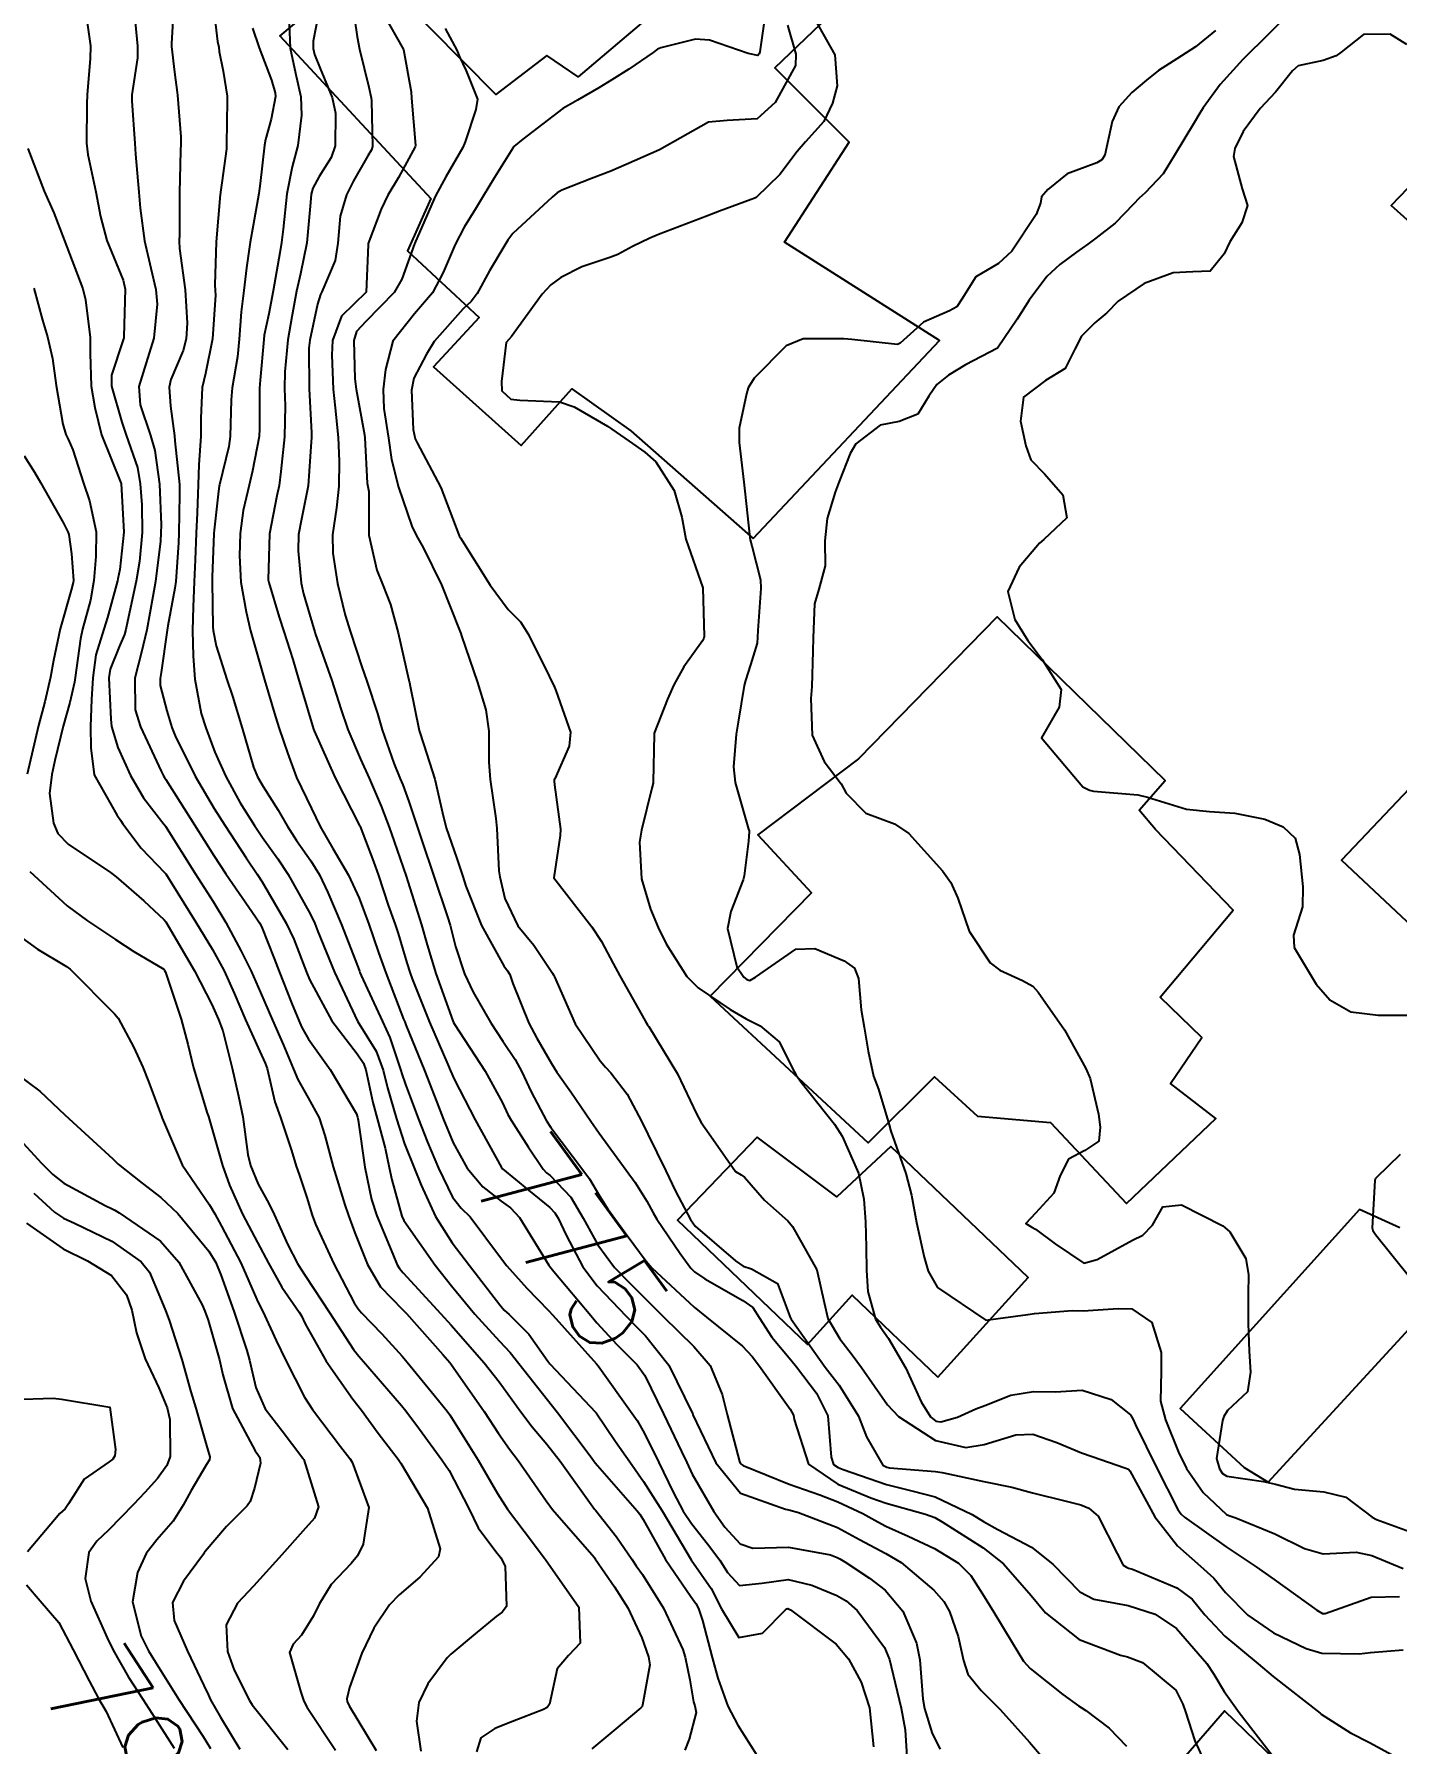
# Model space of a CAD drawing. Header units: metres. Extents: x 307586 to 320046, y 7427249 to 7434250.
# Drawn here: x 318672 to 318728.1, y 7429868 to 7429938.4 of the extents above; entities that cross this region are included whole.
import ezdxf
from ezdxf.enums import TextEntityAlignment as Align

# ---------------------------------------------------------------- set-up
doc = ezdxf.new("R2010")
doc.units = ezdxf.units.M
doc.header["$MEASUREMENT"] = 0
for name, color, linetype in [('Cotas', 45, 'Continuous'), ('Curvas de Nivel 1m', 11, 'Continuous'), ('Curvas de Nivel 5m', 15, 'Continuous'), ('Edificações', 30, 'Continuous')]:
    doc.layers.add(name, color=color, linetype=linetype)
doc.styles.add('Style-STANDARD', font='STANDARD.shx')

msp = doc.modelspace()

# ---------------------------------------------------------------- linework, layer by layer
at = {"layer": 'Curvas de Nivel 1m', "flags": 128}
for points, elevation in [([(318677.731, 7429939.861), (318677.62, 7429937.996), (318677.627, 7429937.861), (318677.742, 7429936.806), (318677.855, 7429935.979), (318677.87, 7429935.858), (318678.01, 7429934.15), (318678.006, 7429933.856), (318677.993, 7429933.571), (318677.953, 7429931.856), (318677.948, 7429930.138), (318677.937, 7429929.856), (318677.957, 7429929.557), (318678.189, 7429927.852), (318678.261, 7429926.486), (318678.222, 7429925.844), (318678.101, 7429925.352), (318677.596, 7429924.169), (318677.52, 7429923.851), (318677.581, 7429923.071), (318677.742, 7429921.848), (318677.764, 7429921.645), (318677.946, 7429919.846), (318677.957, 7429919.425), (318677.925, 7429917.846), (318677.909, 7429917.446), (318677.795, 7429915.847), (318677.764, 7429915.574), (318677.475, 7429914.022), (318677.444, 7429913.85), (318677.191, 7429912.109), (318677.152, 7429911.854), (318677.161, 7429911.575), (318677.43, 7429910.526), (318677.632, 7429909.848), (318677.77, 7429909.494), (318678.6, 7429907.838), (318679.38, 7429906.504), (318679.812, 7429905.826), (318680.694, 7429904.482), (318681.141, 7429903.812), (318681.348, 7429903.486), (318682.343, 7429901.795), (318682.654, 7429901.128), (318683.173, 7429899.782), (318683.298, 7429899.473), (318684.221, 7429897.771), (318685.26, 7429896.419), (318685.526, 7429896.026), (318685.623, 7429895.754), (318685.906, 7429894.416), (318686.083, 7429893.747), (318686.422, 7429892.534), (318686.587, 7429891.739), (318686.693, 7429891.232), (318687.106, 7429889.731), (318687.18, 7429889.555), (318688.476, 7429887.717), (318689.144, 7429886.866), (318690.112, 7429885.7), (318691.122, 7429884.594), (318691.562, 7429884.128), (318691.921, 7429883.678), (318693.091, 7429882.177), (318693.507, 7429881.656), (318694.895, 7429879.811), (318695.019, 7429879.64), (318695.062, 7429879.589), (318696.789, 7429877.614), (318696.898, 7429877.478), (318697.029, 7429877.251), (318697.951, 7429875.601), (318698.998, 7429874.083), (318699.201, 7429873.793), (318699.305, 7429873.585), (318699.474, 7429873.094), (318699.874, 7429871.576), (318700.105, 7429870.723), (318700.521, 7429869.566), (318700.931, 7429868.783), (318701.713, 7429867.552)], 779), ([(318679.303, 7429939.837), (318679.52, 7429938.07), (318679.567, 7429937.833), (318679.582, 7429937.664), (318679.743, 7429936.848), (318679.913, 7429935.828), (318679.919, 7429935.64), (318679.892, 7429933.828), (318679.88, 7429933.658), (318679.689, 7429932.257), (318679.636, 7429931.878), (318679.632, 7429931.831), (318679.63, 7429931.778), (318679.463, 7429929.833), (318679.408, 7429928.061), (318679.423, 7429927.833), (318679.432, 7429927.633), (318679.309, 7429925.833), (318679.02, 7429924.414), (318678.888, 7429923.837), (318678.834, 7429922.577), (318678.823, 7429921.837), (318678.742, 7429920.647), (318678.717, 7429919.838), (318678.681, 7429918.683), (318678.64, 7429917.839), (318678.597, 7429916.744), (318678.558, 7429915.839), (318678.51, 7429914.813), (318678.48, 7429913.84), (318678.512, 7429912.785), (318678.578, 7429911.839), (318678.84, 7429910.424), (318679.031, 7429909.834), (318679.408, 7429908.832), (318679.861, 7429907.825), (318680.454, 7429906.747), (318681.036, 7429905.813), (318681.368, 7429905.319), (318681.995, 7429904.436), (318682.419, 7429903.794), (318683.329, 7429902.176), (318683.515, 7429901.778), (318683.645, 7429901.451), (318684.33, 7429899.77), (318685.273, 7429897.76), (318686.041, 7429896.529), (318686.334, 7429895.744), (318686.515, 7429895.01), (318686.878, 7429893.735), (318687.218, 7429892.717), (318687.607, 7429891.726), (318687.902, 7429891.017), (318688.483, 7429889.717), (318689.167, 7429888.644), (318689.884, 7429887.703), (318691.137, 7429886.083), (318691.318, 7429885.87), (318691.523, 7429885.684), (318692.327, 7429884.874), (318693.114, 7429883.769), (318693.195, 7429883.659), (318695.083, 7429881.655), (318695.097, 7429881.64), (318695.901, 7429880.457), (318696.484, 7429879.619), (318697.051, 7429878.814), (318697.811, 7429877.602), (318699.013, 7429875.59), (318699.831, 7429874.407), (318700.252, 7429873.571), (318700.975, 7429872.396), (318701.951, 7429872.578), (318702.897, 7429873.541), (318702.953, 7429873.58), (318702.993, 7429873.586), (318703.095, 7429873.539), (318704.972, 7429872.118), (318705.482, 7429871.512), (318706.002, 7429870.553), (318706.352, 7429869.499), (318706.517, 7429867.898)], 778), ([(318685.048, 7429939.767), (318685.257, 7429938.268), (318685.361, 7429937.764), (318685.737, 7429936.198), (318685.843, 7429935.759), (318685.858, 7429935.632), (318685.9, 7429933.758), (318685.853, 7429933.617), (318685.707, 7429933.366), (318685.117, 7429932.341), (318684.821, 7429931.769), (318684.565, 7429930.88), (318684.47, 7429929.772), (318684.361, 7429929.064), (318683.81, 7429927.778), (318683.75, 7429927.661), (318683.628, 7429927.263), (318683.317, 7429925.784), (318683.279, 7429925.454), (318683.292, 7429923.785), (318683.385, 7429921.963), (318683.386, 7429921.783), (318683.374, 7429921.596), (318683.244, 7429919.784), (318682.957, 7429918.353), (318682.847, 7429917.79), (318682.833, 7429917.117), (318682.957, 7429915.788), (318683.05, 7429915.348), (318683.474, 7429913.91), (318683.515, 7429913.78), (318683.537, 7429913.714), (318684.221, 7429911.772), (318684.586, 7429910.614), (318684.881, 7429909.765), (318685.405, 7429908.547), (318685.763, 7429907.754), (318686.246, 7429906.612), (318686.576, 7429905.742), (318686.786, 7429905.157), (318687.274, 7429903.731), (318687.349, 7429903.5), (318687.912, 7429901.724), (318688.139, 7429900.897), (318688.499, 7429899.718), (318689.206, 7429897.778), (318689.233, 7429897.71), (318689.272, 7429897.637), (318690.534, 7429895.697), (318691.24, 7429894.401), (318691.467, 7429893.918), (318691.595, 7429893.685), (318692.3, 7429892.59), (318692.925, 7429891.664), (318693.062, 7429891.523), (318693.2, 7429891.408), (318694.052, 7429890.512), (318694.568, 7429889.646), (318695.167, 7429888.555), (318695.86, 7429887.629), (318696.493, 7429886.967), (318697.14, 7429886.319), (318697.864, 7429885.603), (318699.121, 7429884.377), (318699.793, 7429883.583), (318700.283, 7429882.391), (318700.497, 7429881.576), (318700.998, 7429879.636), (318701.022, 7429879.57), (318701.062, 7429879.523), (318701.156, 7429879.474), (318703.05, 7429878.71), (318704.299, 7429878.272), (318705.04, 7429877.985), (318706.075, 7429877.504), (318706.691, 7429877.157), (318707.028, 7429876.974), (318707.942, 7429876.563), (318709.022, 7429876.059), (318710.011, 7429875.455), (318710.514, 7429874.954), (318711, 7429874.195), (318711.469, 7429873.435), (318712.216, 7429872.186), (318712.686, 7429871.423), (318712.96, 7429871.119), (318714.307, 7429870.049), (318714.945, 7429869.582), (318715.058, 7429869.513), (318715.25, 7429869.395), (318716.22, 7429868.665), (318716.928, 7429867.918)], 774), ([(318674.041, 7429939.635), (318674.289, 7429937.895), (318674.28, 7429937.362), (318674.147, 7429935.896), (318674.135, 7429935.49), (318674.12, 7429933.896), (318674.18, 7429933.422), (318674.504, 7429931.892), (318674.697, 7429930.866), (318674.963, 7429929.887), (318675.638, 7429928.251), (318675.716, 7429927.879), (318675.666, 7429925.932), (318675.658, 7429925.879), (318675.612, 7429925.749), (318675.146, 7429924.336), (318675.155, 7429923.884), (318675.571, 7429922.409), (318675.759, 7429921.877), (318676.219, 7429920.539), (318676.338, 7429919.868), (318676.394, 7429919.003), (318676.413, 7429917.866), (318676.308, 7429916.674), (318676.17, 7429915.87), (318675.805, 7429914.204), (318675.742, 7429913.876), (318675.683, 7429913.664), (318675.462, 7429913.162), (318675.093, 7429912.239), (318675.049, 7429911.884), (318675.123, 7429910.186), (318675.156, 7429909.883), (318675.41, 7429909.018), (318675.929, 7429907.872), (318676.472, 7429906.952), (318677.32, 7429905.851), (318677.344, 7429905.822), (318677.372, 7429905.783), (318678.594, 7429903.838), (318679.336, 7429902.682), (318679.859, 7429901.825), (318680.495, 7429900.634), (318680.905, 7429899.814), (318681.29, 7429898.944), (318681.772, 7429897.803), (318682.234, 7429896.767), (318682.638, 7429895.789), (318682.816, 7429895.353), (318683.241, 7429894.599), (318683.701, 7429893.775), (318683.936, 7429893.06), (318684.277, 7429891.769), (318684.756, 7429890.195), (318684.905, 7429889.763), (318685.172, 7429889.05), (318685.685, 7429887.752), (318686.226, 7429886.826), (318687.135, 7429885.893), (318687.298, 7429885.728), (318688.783, 7429884.047), (318689.078, 7429883.71), (318689.112, 7429883.662), (318690.484, 7429881.696), (318691.074, 7429880.797), (318691.531, 7429880.147), (318691.888, 7429879.678), (318693.038, 7429878.014), (318693.309, 7429877.657), (318695.014, 7429875.701), (318695.041, 7429875.667), (318695.061, 7429875.639), (318695.86, 7429874.485), (318696.397, 7429873.619), (318696.975, 7429872.386), (318697.255, 7429871.607), (318697.302, 7429871.265), (318697.008, 7429869.609), (318696.991, 7429869.561), (318696.941, 7429869.506), (318695.912, 7429868.641), (318694.916, 7429867.816)], 781), ([(318682.456, 7429939.117), (318682.503, 7429937.799), (318682.723, 7429936.775), (318682.938, 7429935.792), (318682.971, 7429935.037), (318682.818, 7429933.793), (318682.585, 7429932.912), (318682.369, 7429931.8), (318682.218, 7429930.352), (318682.148, 7429929.803), (318682.079, 7429929.381), (318681.803, 7429927.807), (318681.624, 7429926.872), (318681.441, 7429925.985), (318681.416, 7429925.812), (318681.269, 7429924.141), (318681.247, 7429923.813), (318681.243, 7429922.138), (318681.224, 7429921.813), (318680.96, 7429920.405), (318680.824, 7429919.817), (318680.575, 7429918.772), (318680.452, 7429917.821), (318680.414, 7429916.91), (318680.48, 7429915.82), (318680.69, 7429914.609), (318680.874, 7429913.816), (318681.443, 7429911.81), (318681.902, 7429910.277), (318682.059, 7429909.8), (318682.397, 7429908.807), (318682.771, 7429907.789), (318682.969, 7429907.367), (318683.38, 7429906.507), (318683.743, 7429905.776), (318684.265, 7429904.869), (318684.909, 7429903.764), (318685.339, 7429902.827), (318685.737, 7429901.754), (318686.143, 7429900.579), (318686.437, 7429899.743), (318687.169, 7429897.837), (318687.221, 7429897.731), (318687.234, 7429897.692), (318687.272, 7429897.605), (318688.03, 7429895.722), (318688.538, 7429894.419), (318688.81, 7429893.714), (318689.219, 7429892.749), (318689.787, 7429891.704), (318690.435, 7429890.938), (318691.19, 7429890.356), (318691.577, 7429890.075), (318691.951, 7429889.678), (318693.154, 7429887.715), (318693.189, 7429887.66), (318693.356, 7429887.453), (318694.877, 7429885.643), (318695.13, 7429885.341), (318695.95, 7429884.456), (318696.789, 7429883.615), (318697.106, 7429883.181), (318697.877, 7429881.602), (318698.613, 7429880.049), (318698.826, 7429879.592), (318699.056, 7429879.12), (318699.942, 7429877.581), (318700.393, 7429876.943), (318701.02, 7429876.249), (318701.542, 7429876.079), (318703.019, 7429876.116), (318704.747, 7429875.792), (318705.015, 7429875.691), (318705.128, 7429875.632), (318705.33, 7429875.515), (318706.349, 7429874.843), (318707.001, 7429874.341), (318707.726, 7429873.483), (318708.286, 7429872.164), (318708.421, 7429871.475), (318708.551, 7429869.87), (318708.613, 7429869.473), (318708.927, 7429868.442), (318709.254, 7429867.801)], 776), ([(318686.358, 7429939.171), (318687.171, 7429937.746), (318687.48, 7429935.998), (318687.498, 7429935.742), (318687.659, 7429933.795), (318687.647, 7429933.741), (318686.959, 7429932.482), (318686.529, 7429931.752), (318686.256, 7429931.175), (318685.719, 7429929.759), (318685.712, 7429929.71), (318685.633, 7429927.76), (318684.619, 7429926.774), (318684.254, 7429925.774), (318684.22, 7429925.161), (318684.281, 7429923.773), (318684.357, 7429922.997), (318684.48, 7429921.771), (318684.524, 7429920.8), (318684.514, 7429919.77), (318684.415, 7429918.886), (318684.251, 7429917.773), (318684.264, 7429917.014), (318684.46, 7429915.77), (318684.775, 7429914.472), (318684.992, 7429913.765), (318685.452, 7429912.342), (318685.657, 7429911.757), (318686.1, 7429910.42), (318686.292, 7429909.747), (318686.767, 7429908.375), (318687.036, 7429907.735), (318687.139, 7429907.482), (318687.384, 7429906.796), (318687.747, 7429905.726), (318687.941, 7429905.15), (318688.423, 7429903.719), (318688.987, 7429902.054), (318689.088, 7429901.712), (318689.314, 7429900.831), (318689.687, 7429899.706), (318690.035, 7429898.959), (318690.76, 7429897.695), (318691.265, 7429896.932), (318691.762, 7429896.187), (318692.04, 7429895.678), (318692.43, 7429894.857), (318693.05, 7429893.663), (318693.229, 7429893.378), (318694.55, 7429891.647), (318694.821, 7429891.266), (318695.193, 7429890.639), (318695.579, 7429890.026), (318695.871, 7429889.63), (318697.157, 7429887.885), (318697.397, 7429887.608), (318699.137, 7429885.988), (318699.641, 7429885.585), (318701.121, 7429884.389), (318701.518, 7429883.965), (318701.827, 7429883.559), (318703.087, 7429881.787), (318703.221, 7429881.539), (318703.254, 7429881.365), (318703.845, 7429879.532), (318705.051, 7429878.702), (318706.401, 7429878.141), (318707.039, 7429877.921), (318708.66, 7429877.474), (318709.041, 7429877.331), (318709.344, 7429877.16), (318711.023, 7429876.085), (318711.867, 7429875.431), (318713, 7429874.121), (318713.594, 7429873.414), (318714.977, 7429872.312), (318716.676, 7429871.666), (318716.966, 7429871.597), (318717.583, 7429871.364), (318718.952, 7429870.224), (318719.25, 7429869.65), (318719.361, 7429869.344), (318719.733, 7429868.14), (318720.104, 7429867.332)], 773), ([(318702.113, 7429939.565), (318701.83, 7429937.645), (318701.814, 7429937.569), (318701.752, 7429937.494), (318701.362, 7429937.574), (318699.761, 7429938.123), (318699.191, 7429938.169), (318697.756, 7429937.809), (318697.623, 7429937.754), (318697.442, 7429937.623), (318696.447, 7429936.932), (318695.741, 7429936.49), (318695.213, 7429936.17), (318694.331, 7429935.654), (318693.943, 7429935.445), (318693.729, 7429935.315), (318692.083, 7429934.051), (318691.714, 7429933.751), (318691.684, 7429933.719), (318691.669, 7429933.69), (318690.921, 7429932.471), (318690.447, 7429931.702), (318690.157, 7429931.226), (318689.67, 7429930.428), (318689.299, 7429929.715), (318688.8, 7429928.569), (318688.358, 7429927.729), (318687.624, 7429926.864), (318686.73, 7429925.743), (318686.423, 7429924.57), (318686.336, 7429923.749), (318686.356, 7429922.974), (318686.547, 7429921.745), (318686.683, 7429920.872), (318686.965, 7429919.739), (318687.519, 7429918.134), (318687.707, 7429917.728), (318687.982, 7429917.251), (318688.739, 7429915.718), (318689.474, 7429913.845), (318689.527, 7429913.709), (318689.56, 7429913.62), (318690.222, 7429911.702), (318690.558, 7429910.573), (318690.684, 7429909.697), (318690.683, 7429908.418), (318690.737, 7429907.697), (318690.971, 7429906.1), (318691.008, 7429905.694), (318691.098, 7429903.95), (318691.136, 7429903.692), (318691.34, 7429902.808), (318691.878, 7429901.682), (318692.533, 7429900.89), (318693.304, 7429899.741), (318693.346, 7429899.66), (318693.379, 7429899.582), (318694.233, 7429897.65), (318695.258, 7429896.121), (318695.482, 7429895.864), (318695.707, 7429895.633), (318696.378, 7429894.757), (318696.979, 7429893.614), (318697.225, 7429893.111), (318697.962, 7429891.602), (318698.361, 7429890.765), (318698.976, 7429889.592), (318699.179, 7429889.327), (318700.828, 7429887.903), (318701.154, 7429887.675), (318701.492, 7429887.565), (318702.561, 7429886.962), (318703.101, 7429885.54), (318703.11, 7429885.517), (318703.132, 7429885.491), (318704.53, 7429883.526), (318705.102, 7429882.775), (318705.894, 7429881.508), (318706.23, 7429880.658), (318706.894, 7429879.493), (318707.062, 7429879.404), (318707.168, 7429879.383), (318709.061, 7429879.233), (318709.346, 7429879.181), (318711.057, 7429878.812), (318712.203, 7429878.582), (318713.052, 7429878.348), (318714.442, 7429878.013), (318715.048, 7429877.86), (318715.372, 7429877.721), (318715.761, 7429877.389), (318716.539, 7429875.858), (318716.795, 7429875.373), (318716.926, 7429875.285), (318717.012, 7429875.256), (318717.172, 7429875.208), (318719.004, 7429874.436), (318719.625, 7429873.967), (318720.145, 7429873.333), (318720.98, 7429872.447), (318722.348, 7429871.306), (318722.958, 7429870.79), (318724.894, 7429869.28), (318724.943, 7429869.244), (318726.146, 7429868.473), (318726.931, 7429868.078), (318728.467, 7429867.235)], 771), ([(318703.783, 7429939.54), (318704.926, 7429937.528), (318705.025, 7429936.246), (318704.824, 7429935.529), (318704.473, 7429934.785), (318703.717, 7429933.949), (318703.375, 7429933.545), (318702.661, 7429932.593), (318701.684, 7429931.653), (318701.633, 7429931.621), (318701.485, 7429931.572), (318700.175, 7429931.088), (318699.676, 7429930.904), (318698.528, 7429930.464), (318697.668, 7429930.129), (318697.308, 7429929.983), (318696.595, 7429929.631), (318695.992, 7429929.301), (318695.656, 7429929.188), (318694.506, 7429928.795), (318693.643, 7429928.365), (318693.241, 7429928.064), (318692.874, 7429927.671), (318691.615, 7429925.934), (318691.499, 7429925.806), (318691.402, 7429925.692), (318691.204, 7429924.086), (318691.22, 7429923.694), (318691.588, 7429923.355), (318691.965, 7429923.307), (318693.587, 7429923.239), (318694.201, 7429923.037), (318695.572, 7429922.245), (318696.452, 7429921.627), (318697.109, 7429921.168), (318697.555, 7429920.771), (318698.314, 7429919.602), (318698.622, 7429918.503), (318698.795, 7429917.597), (318699.493, 7429915.59), (318699.551, 7429913.589), (318699.538, 7429913.523), (318699.47, 7429913.408), (318698.71, 7429912.342), (318698.297, 7429911.601), (318698.038, 7429911.003), (318697.494, 7429909.609), (318697.482, 7429909.55), (318697.448, 7429907.609), (318697.444, 7429907.557), (318697.39, 7429907.345), (318696.961, 7429905.616), (318696.882, 7429905.131), (318696.96, 7429903.616), (318697.334, 7429902.369), (318697.648, 7429901.607), (318697.985, 7429900.935), (318698.83, 7429899.595), (318699.296, 7429899.137), (318700.617, 7429898.243), (318701.277, 7429897.858), (318701.848, 7429897.561), (318702.629, 7429896.912), (318703.254, 7429895.683), (318703.33, 7429895.539), (318703.539, 7429895.248), (318704.903, 7429893.523), (318705.226, 7429893.032), (318705.895, 7429891.51), (318706.118, 7429890.432), (318706.181, 7429889.505), (318706.218, 7429888.454), (318706.22, 7429887.504), (318706.281, 7429886.64), (318706.6, 7429885.498), (318706.796, 7429885.161), (318707.125, 7429884.696), (318707.84, 7429883.483), (318708.479, 7429882.09), (318708.859, 7429881.472), (318709.081, 7429881.304), (318709.281, 7429881.268), (318709.978, 7429881.461), (318710.731, 7429881.81), (318711.09, 7429881.941), (318712.167, 7429882.364), (318713.099, 7429882.517), (318714.007, 7429882.503), (318715.101, 7429882.576), (318716.293, 7429882.184), (318717.086, 7429881.564), (318717.201, 7429881.369), (318717.3, 7429881.148), (318718.174, 7429879.359), (318719.046, 7429877.669), (318719.173, 7429877.477), (318719.313, 7429877.346), (318721.025, 7429876.125), (318722.265, 7429875.307), (318723.008, 7429874.788), (318724.761, 7429873.516), (318724.994, 7429873.381), (318725.105, 7429873.389), (318727.001, 7429874.054), (318728.161, 7429874.078)], 769), ([(318723.717, 7429939.301), (318721.763, 7429937.371), (318721.74, 7429937.353), (318721.72, 7429937.33), (318720.784, 7429936.303), (318720.082, 7429935.347), (318719.95, 7429935.128), (318719.727, 7429934.753), (318718.896, 7429933.362), (318718.439, 7429932.631), (318717.69, 7429931.843), (318717.447, 7429931.622), (318717.218, 7429931.385), (318716.467, 7429930.6), (318715.669, 7429929.977), (318715.331, 7429929.739), (318714.873, 7429929.408), (318714.181, 7429928.892), (318713.653, 7429928.402), (318712.923, 7429927.431), (318712.426, 7429926.643), (318711.613, 7429925.45), (318710.307, 7429924.762), (318709.602, 7429924.34), (318709.116, 7429923.957), (318708.79, 7429923.478), (318708.333, 7429922.731), (318707.577, 7429922.429), (318706.786, 7429922.29), (318705.794, 7429921.517), (318705.559, 7429921.115), (318705.098, 7429919.973), (318704.938, 7429919.526), (318704.611, 7429918.45), (318704.509, 7429917.53), (318704.531, 7429916.501), (318704.266, 7429915.532), (318704.091, 7429914.93), (318704.033, 7429913.534), (318704.017, 7429912.982), (318703.978, 7429911.535), (318703.933, 7429911.04), (318703.984, 7429909.534), (318704.489, 7429908.446), (318705.181, 7429907.522), (318705.389, 7429907.139), (318706.195, 7429906.318), (318707.379, 7429905.874), (318707.97, 7429905.484), (318709.358, 7429903.946), (318709.694, 7429903.467), (318709.986, 7429902.821), (318710.455, 7429901.459), (318711.31, 7429900.154), (318711.717, 7429899.854), (318712.641, 7429899.43), (318713.078, 7429899.201), (318713.298, 7429898.949), (318714.375, 7429897.409), (318715.259, 7429895.813), (318715.434, 7429895.397), (318715.776, 7429893.929), (318715.841, 7429893.391), (318715.789, 7429892.827), (318715.218, 7429892.438), (318714.544, 7429892.076), (318714.191, 7429891.41), (318713.932, 7429890.676), (318713.187, 7429889.859), (318712.789, 7429889.426), (318713.037, 7429889.278), (318713.181, 7429889.202), (318713.987, 7429888.599), (318715.167, 7429887.798), (318715.726, 7429887.949), (318717.177, 7429888.743), (318717.594, 7429888.951), (318718.004, 7429889.362), (318718.429, 7429890.119), (318719.191, 7429890.2), (318720.899, 7429889.333), (318721.181, 7429889.094), (318721.838, 7429887.989), (318721.948, 7429887.318), (318721.939, 7429886.53), (318721.937, 7429885.318), (318721.981, 7429884.177), (318722.029, 7429883.316), (318721.911, 7429882.507), (318721.089, 7429881.737), (318720.928, 7429881.489), (318720.876, 7429881.332), (318720.635, 7429879.766), (318720.756, 7429879.333), (318720.879, 7429879.15), (318721.06, 7429879.042), (318722.569, 7429878.816), (318723.057, 7429878.707), (318723.841, 7429878.507), (318725.054, 7429878.392), (318725.96, 7429878.175), (318727.044, 7429877.353), (318727.217, 7429877.248), (318729.033, 7429876.59)], 767), ([(318680.956, 7429938.627), (318681.233, 7429937.815), (318681.74, 7429936.475), (318681.893, 7429935.966), (318681.905, 7429935.807), (318681.724, 7429934.872), (318681.49, 7429934.037), (318681.45, 7429933.813), (318681.276, 7429932.228), (318681.21, 7429931.815), (318680.983, 7429930.504), (318680.865, 7429929.818), (318680.71, 7429928.756), (318680.594, 7429927.82), (318680.494, 7429926.951), (318680.409, 7429925.822), (318680.332, 7429925.097), (318680.118, 7429923.825), (318680.078, 7429923.333), (318680.037, 7429921.825), (318679.98, 7429921.404), (318679.593, 7429919.83), (318679.584, 7429919.788), (318679.537, 7429919.442), (318679.378, 7429917.968), (318679.368, 7429917.831), (318679.296, 7429916.031), (318679.295, 7429915.832), (318679.326, 7429913.98), (318679.337, 7429913.831), (318679.464, 7429913.21), (318679.901, 7429911.825), (318680.126, 7429911.133), (318680.524, 7429909.819), (318681.001, 7429908.212), (318681.162, 7429907.812), (318681.389, 7429907.42), (318682.015, 7429906.436), (318682.383, 7429905.795), (318682.77, 7429905.192), (318683.359, 7429904.361), (318683.713, 7429903.776), (318684.058, 7429903.057), (318684.601, 7429901.767), (318685.305, 7429899.964), (318685.357, 7429899.813), (318685.378, 7429899.759), (318685.427, 7429899.632), (318686.309, 7429897.744), (318686.61, 7429897.083), (318687.067, 7429895.733), (318687.106, 7429895.587), (318687.247, 7429895.148), (318687.79, 7429893.724), (318688.159, 7429892.78), (318688.605, 7429891.716), (318689.191, 7429890.522), (318689.545, 7429890.065), (318689.918, 7429889.703), (318691.158, 7429888.032), (318691.419, 7429887.686), (318692.244, 7429886.774), (318693.135, 7429885.849), (318693.31, 7429885.658), (318695.113, 7429883.659), (318695.181, 7429883.57), (318696.588, 7429881.617), (318696.788, 7429881.323), (318697.075, 7429880.824), (318697.675, 7429879.604), (318698.265, 7429878.378), (318698.685, 7429877.593), (318699.028, 7429877.087), (318699.688, 7429876.252), (318700.19, 7429875.572), (318700.507, 7429875.066), (318701.003, 7429874.539), (318701.918, 7429874.636), (318703.005, 7429874.786), (318703.981, 7429874.552), (318704.999, 7429874.13), (318705.394, 7429873.911), (318705.849, 7429873.507), (318706.97, 7429871.984), (318707.177, 7429871.488), (318707.247, 7429871.2), (318707.648, 7429869.483), (318707.814, 7429868.597), (318707.891, 7429867.48)], 777), ([(318688.887, 7429938.602), (318689.361, 7429937.716), (318689.481, 7429937.445), (318689.745, 7429936.872), (318690.212, 7429935.705), (318690.154, 7429935.28), (318689.715, 7429933.949), (318689.616, 7429933.711), (318688.909, 7429932.507), (318688.487, 7429931.728), (318687.664, 7429929.843), (318687.635, 7429929.769), (318687.623, 7429929.74), (318687.096, 7429928.29), (318686.792, 7429927.748), (318685.621, 7429926.551), (318685.235, 7429926.145), (318685.125, 7429925.765), (318685.172, 7429924.189), (318685.217, 7429923.764), (318685.565, 7429921.893), (318685.581, 7429921.76), (318685.681, 7429919.895), (318685.708, 7429919.758), (318685.742, 7429919.555), (318685.75, 7429917.756), (318686.069, 7429916.322), (318686.309, 7429915.748), (318686.642, 7429914.9), (318686.948, 7429913.738), (318687.389, 7429911.786), (318687.407, 7429911.731), (318687.413, 7429911.701), (318687.441, 7429911.543), (318687.821, 7429909.726), (318688.003, 7429909.135), (318688.456, 7429907.719), (318688.769, 7429906.326), (318688.932, 7429905.714), (318689.36, 7429904.447), (318689.614, 7429903.707), (318689.74, 7429903.313), (318690.379, 7429901.699), (318691.306, 7429900.034), (318691.451, 7429899.835), (318691.54, 7429899.686), (318691.668, 7429899.314), (318692.326, 7429897.674), (318692.652, 7429897.054), (318693.256, 7429896.016), (318693.483, 7429895.658), (318694.052, 7429894.845), (318694.884, 7429893.643), (318695.226, 7429893.153), (318696.34, 7429891.623), (318696.703, 7429891.122), (318697.19, 7429890.351), (318697.443, 7429889.865), (318697.592, 7429889.606), (318698.564, 7429888.194), (318698.999, 7429887.592), (318699.151, 7429887.444), (318699.575, 7429887.159), (318701.14, 7429886.263), (318701.546, 7429885.973), (318701.811, 7429885.56), (318702.33, 7429884.757), (318703.116, 7429883.821), (318703.344, 7429883.538), (318704.173, 7429882.453), (318704.639, 7429881.524), (318704.776, 7429879.813), (318704.87, 7429879.522), (318705.061, 7429879.39), (318705.27, 7429879.307), (318707.051, 7429878.688), (318708.098, 7429878.434), (318709.05, 7429878.189), (318710.577, 7429877.455), (318711.039, 7429877.17), (318711.63, 7429876.845), (318713.023, 7429876.117), (318713.893, 7429875.411), (318715.002, 7429874.276), (318715.581, 7429873.974), (318716.996, 7429873.712), (318718.106, 7429873.359), (318718.984, 7429872.772), (318720.237, 7429871.331), (318720.52, 7429870.888), (318720.951, 7429870.169), (318721.558, 7429869.314), (318722.926, 7429867.558)], 772), ([(318720.586, 7429938.531), (318719.768, 7429937.857), (318718.999, 7429937.361), (318718.247, 7429936.881), (318717.749, 7429936.476), (318717.149, 7429935.979), (318716.614, 7429935.391), (318716.339, 7429934.782), (318716.029, 7429933.397), (318715.907, 7429933.201), (318715.708, 7429933.082), (318714.488, 7429932.625), (318713.691, 7429931.989), (318713.43, 7429931.681), (318713.383, 7429931.425), (318713.208, 7429930.957), (318712.21, 7429929.442), (318711.658, 7429928.942), (318710.728, 7429928.383), (318710.153, 7429927.465), (318709.945, 7429927.16), (318709.636, 7429926.985), (318708.579, 7429926.53), (318707.616, 7429925.665), (318707.502, 7429925.605), (318705.617, 7429925.806), (318705.298, 7429925.841), (318703.616, 7429925.832), (318702.917, 7429925.55), (318701.599, 7429924.217), (318701.353, 7429923.815), (318701.282, 7429923.573), (318700.992, 7429922.155), (318700.988, 7429921.576), (318701.179, 7429919.941), (318701.22, 7429919.573), (318701.424, 7429917.661), (318701.441, 7429917.571), (318701.51, 7429917.317), (318701.858, 7429915.926), (318701.874, 7429915.564), (318701.749, 7429913.839), (318701.745, 7429913.566), (318701.726, 7429913.31), (318701.456, 7429912.422), (318701.24, 7429911.778), (318701.188, 7429911.573), (318700.942, 7429910.06), (318700.857, 7429909.576), (318700.751, 7429908.228), (318700.826, 7429907.576), (318701.374, 7429905.665), (318701.399, 7429905.596), (318701.403, 7429905.57), (318701.369, 7429905.164), (318701.189, 7429903.737), (318701.147, 7429903.572), (318700.642, 7429902.269), (318700.504, 7429901.578), (318700.889, 7429899.993), (318701.172, 7429899.571), (318701.301, 7429899.471), (318701.431, 7429899.438), (318701.656, 7429899.565), (318703.315, 7429900.715), (318704.103, 7429900.744), (318705.31, 7429900.238), (318705.729, 7429899.935), (318705.892, 7429899.511), (318706.005, 7429898.231), (318706.13, 7429897.507), (318706.289, 7429896.525), (318706.516, 7429895.501), (318706.716, 7429894.967), (318707.154, 7429893.491), (318707.229, 7429893.227), (318707.852, 7429891.484), (318708.079, 7429890.596), (318708.282, 7429889.479), (318708.603, 7429888.041), (318708.766, 7429887.474), (318709.153, 7429886.797), (318711.133, 7429885.45), (318712.869, 7429885.692), (318713.138, 7429885.729), (318714.693, 7429885.851), (318715.14, 7429885.845), (318716.589, 7429885.931), (318717.141, 7429885.926), (318717.97, 7429885.362), (318718.355, 7429884.123), (318718.349, 7429883.358), (318718.33, 7429882.122), (318718.533, 7429881.356), (318719.07, 7429880.017), (318719.39, 7429879.347), (318720.083, 7429878.37), (318721.044, 7429877.462), (318721.138, 7429877.413), (318721.422, 7429877.316), (318723.033, 7429876.658), (318724.255, 7429876.057), (318725.021, 7429875.843), (318726.377, 7429875.905), (318727.021, 7429875.769), (318728.32, 7429875.237)], 768), ([(318728.465, 7429937.945), (318727.774, 7429938.372), (318726.682, 7429938.363), (318725.767, 7429937.639), (318725.558, 7429937.489), (318725.021, 7429937.287), (318723.99, 7429937.067), (318723.756, 7429936.866), (318723.066, 7429935.987), (318722.435, 7429935.319), (318721.723, 7429934.363), (318721.385, 7429933.665), (318721.333, 7429933.334), (318721.693, 7429932.015), (318721.906, 7429931.327), (318721.676, 7429930.615), (318721.178, 7429929.825), (318720.943, 7429929.337), (318720.373, 7429928.626), (318719.655, 7429928.589), (318718.852, 7429928.555), (318717.65, 7429928.121), (318716.583, 7429927.386), (318716.117, 7429926.911), (318715.629, 7429926.492), (318715.076, 7429925.951), (318714.795, 7429925.408), (318714.406, 7429924.611), (318713.6, 7429924.119), (318712.693, 7429923.434), (318712.561, 7429922.453), (318712.789, 7429921.432), (318712.991, 7429920.863), (318713.552, 7429920.278), (318714.31, 7429919.412), (318714.469, 7429918.475), (318713.525, 7429917.58), (318713.341, 7429917.423), (318712.508, 7429916.435), (318712.045, 7429915.442), (318712.328, 7429914.284), (318712.871, 7429913.429), (318713.461, 7429912.648), (318714.239, 7429911.412), (318714.162, 7429910.686), (318713.423, 7429909.42), (318715.134, 7429907.403), (318715.401, 7429907.261), (318715.574, 7429907.224), (318717.399, 7429907.076), (318717.791, 7429906.972), (318719.39, 7429906.477), (318720.347, 7429906.382), (318721.388, 7429906.321), (318722.618, 7429906.078), (318723.38, 7429905.75), (318723.867, 7429905.295), (318724.042, 7429904.618), (318724.179, 7429903.292), (318724.169, 7429902.463), (318723.802, 7429901.295), (318723.825, 7429900.788), (318724.736, 7429899.286), (318725.297, 7429898.642), (318726.165, 7429898.14), (318727.29, 7429898.003), (318728.516, 7429898.012)], 766), ([(318671.709, 7429933.67), (318672.375, 7429931.92), (318672.783, 7429931.022), (318673.201, 7429929.907), (318673.646, 7429928.76), (318673.972, 7429927.897), (318674.077, 7429927.447), (318674.276, 7429925.893), (318674.268, 7429925.232), (318674.319, 7429923.893), (318674.464, 7429923.007), (318674.743, 7429921.888), (318675.543, 7429919.907), (318675.55, 7429919.887), (318675.655, 7429917.878), (318675.498, 7429916.347), (318675.416, 7429915.959), (318675.395, 7429915.881), (318674.991, 7429914.372), (318674.837, 7429913.886), (318674.508, 7429912.838), (318674.381, 7429911.891), (318674.333, 7429910.992), (318674.29, 7429909.891), (318674.298, 7429909.002), (318674.438, 7429907.89), (318675.377, 7429906.243), (318675.528, 7429906.031), (318675.625, 7429905.876), (318676.379, 7429904.881), (318677.353, 7429903.864), (318677.384, 7429903.818), (318678.625, 7429901.837), (318679.312, 7429900.712), (318679.791, 7429899.825), (318680.201, 7429898.909), (318680.67, 7429897.816), (318681.26, 7429896.509), (318681.48, 7429896.032), (318681.554, 7429895.805), (318681.88, 7429894.441), (318682.106, 7429893.797), (318682.567, 7429892.436), (318682.748, 7429891.787), (318682.87, 7429891.455), (318683.19, 7429890.502), (318683.412, 7429889.778), (318683.555, 7429889.399), (318684.301, 7429887.769), (318685.137, 7429886.174), (318685.299, 7429885.922), (318685.439, 7429885.755), (318686.278, 7429884.896), (318687.115, 7429883.969), (318687.318, 7429883.728), (318688.437, 7429882.372), (318688.974, 7429881.711), (318689.081, 7429881.565), (318690.238, 7429879.698), (318691.042, 7429878.318), (318691.457, 7429877.684), (318692.131, 7429876.776), (318692.976, 7429875.66), (318693.012, 7429875.613), (318694.39, 7429873.646), (318694.448, 7429872.168), (318693.962, 7429871.65), (318693.499, 7429871.113), (318693.184, 7429869.658), (318693.086, 7429869.513), (318692.939, 7429869.431), (318691.659, 7429868.946), (318690.928, 7429868.655), (318690.348, 7429868.262), (318690.175, 7429867.691)], 782), ([(318671.961, 7429927.925), (318672.312, 7429926.612), (318672.518, 7429925.916), (318672.721, 7429925.03), (318672.881, 7429923.911), (318673.146, 7429922.33), (318673.279, 7429921.904), (318673.368, 7429921.71), (318673.557, 7429921.272), (318674.006, 7429919.895), (318674.248, 7429919.177), (318674.527, 7429917.89), (318674.513, 7429916.88), (318674.425, 7429915.891), (318674.289, 7429915.088), (318673.964, 7429913.895), (318673.875, 7429913.488), (318673.663, 7429911.898), (318673.635, 7429911.704), (318673.433, 7429910.87), (318673.169, 7429909.904), (318672.826, 7429908.484), (318672.69, 7429907.911), (318672.596, 7429907.123), (318672.767, 7429905.909), (318672.948, 7429905.486), (318673.364, 7429905.038), (318675.107, 7429903.882), (318675.35, 7429903.699), (318676.481, 7429902.717), (318677.324, 7429901.926), (318677.386, 7429901.849), (318677.489, 7429901.68), (318678.572, 7429899.837), (318679.282, 7429898.444), (318679.556, 7429897.827), (318679.729, 7429897.365), (318680.113, 7429895.821), (318680.385, 7429894.675), (318680.555, 7429893.817), (318680.758, 7429892.266), (318680.867, 7429891.813), (318681.195, 7429891.05), (318681.633, 7429890.249), (318681.844, 7429889.8), (318682.407, 7429888.549), (318682.813, 7429887.785), (318682.938, 7429887.57), (318683.148, 7429887.258), (318684.128, 7429885.77), (318685.118, 7429884.244), (318685.328, 7429883.97), (318685.524, 7429883.754), (318687.086, 7429881.949), (318687.261, 7429881.728), (318687.827, 7429880.971), (318688.75, 7429879.713), (318689.056, 7429879.263), (318689.86, 7429877.702), (318690.238, 7429876.911), (318691.015, 7429875.874), (318691.105, 7429875.77), (318691.171, 7429875.678), (318691.361, 7429875.325), (318691.411, 7429873.676), (318691.226, 7429873.441), (318690.987, 7429873.256), (318690.122, 7429872.546), (318689.121, 7429871.708), (318688.961, 7429871.553), (318688.172, 7429870.496), (318687.798, 7429869.721), (318687.699, 7429868.954), (318687.878, 7429867.72)], 783), ([(318671.554, 7429921.022), (318671.981, 7429920.357), (318672.236, 7429919.92), (318673.171, 7429918.252), (318673.356, 7429917.902), (318673.395, 7429917.785), (318673.504, 7429916.986), (318673.585, 7429915.899), (318673.579, 7429915.812), (318673.489, 7429915.489), (318673.045, 7429913.906), (318672.766, 7429912.598), (318672.64, 7429911.912), (318672.413, 7429910.895), (318672.151, 7429909.919), (318672.005, 7429909.33), (318671.675, 7429907.926)], 784), ([(318671.785, 7429903.924), (318673.332, 7429902.502), (318674.162, 7429901.892), (318675.315, 7429901.126), (318676.065, 7429900.623), (318677.303, 7429899.892), (318677.339, 7429899.85), (318677.373, 7429899.778), (318678.024, 7429897.842), (318678.288, 7429896.815), (318678.528, 7429895.837), (318679.096, 7429893.969), (318679.147, 7429893.831), (318679.229, 7429893.543), (318679.714, 7429891.825), (318680.009, 7429891.008), (318680.549, 7429889.816), (318681.166, 7429888.654), (318681.617, 7429887.803), (318682.164, 7429886.815), (318682.88, 7429885.784), (318682.976, 7429885.627), (318683.128, 7429885.308), (318683.989, 7429883.771), (318685.09, 7429882.208), (318685.435, 7429881.755), (318686.129, 7429880.8), (318686.945, 7429879.732), (318687.061, 7429879.577), (318688.154, 7429877.719), (318688.682, 7429876.048), (318688.615, 7429875.714), (318687.842, 7429874.884), (318686.997, 7429874.159), (318686.592, 7429873.736), (318685.946, 7429872.778), (318685.453, 7429871.753), (318684.949, 7429870.339), (318684.832, 7429869.873), (318684.853, 7429869.761), (318684.94, 7429869.585), (318686.045, 7429867.743)], 784), ([(318671.249, 7429895.587), (318672.199, 7429894.872), (318673.233, 7429893.9), (318675.206, 7429892.09), (318675.429, 7429891.877), (318676.42, 7429891.087), (318677.189, 7429890.505), (318677.881, 7429889.843), (318679.16, 7429888.288), (318679.442, 7429887.827), (318679.658, 7429887.315), (318680.185, 7429885.819), (318680.72, 7429884.21), (318680.83, 7429883.813), (318681.096, 7429882.681), (318681.479, 7429881.804), (318682.177, 7429880.896), (318683.029, 7429879.781), (318683.062, 7429879.723), (318683.672, 7429877.774), (318683.502, 7429877.302), (318683.023, 7429876.776), (318682.162, 7429875.793), (318681, 7429874.507), (318680.335, 7429873.81), (318679.875, 7429872.921), (318679.928, 7429871.816), (318680.203, 7429871.059), (318680.833, 7429869.802), (318680.94, 7429869.626), (318682.408, 7429867.785)], 786), ([(318671.22, 7429893.071), (318672.266, 7429891.914), (318672.739, 7429891.448), (318673.195, 7429891.092), (318674.893, 7429890.176), (318675.185, 7429890.039), (318675.286, 7429889.981), (318675.463, 7429889.876), (318677.166, 7429888.709), (318677.93, 7429887.842), (318678.887, 7429886.08), (318678.998, 7429885.831), (318679.129, 7429885.459), (318679.595, 7429883.825), (318679.728, 7429883.199), (318680.128, 7429881.82), (318681.066, 7429880.08), (318681.181, 7429879.925), (318681.253, 7429879.807), (318681.291, 7429879.575), (318681.044, 7429878.542), (318680.853, 7429877.995), (318680.73, 7429877.813), (318679.887, 7429876.959), (318679.014, 7429875.942), (318678.97, 7429875.874), (318678.94, 7429875.831), (318678.121, 7429874.719), (318677.666, 7429873.843), (318677.726, 7429873.098), (318678.278, 7429871.837), (318678.949, 7429870.42), (318679.138, 7429870.02), (318679.232, 7429869.826), (318679.633, 7429869.119), (318680.43, 7429867.807)], 787), ([(318728.192, 7429892.266), (318727.204, 7429891.313), (318727.176, 7429891.278), (318727.162, 7429891.251), (318727.154, 7429891.203), (318727.044, 7429889.252), (318727.07, 7429889.14), (318727.18, 7429888.976), (318728.579, 7429887.236)], 766), ([(318671.957, 7429890.684), (318672.813, 7429889.906), (318673.179, 7429889.65), (318673.627, 7429889.445), (318675.165, 7429888.711), (318676.38, 7429887.862), (318676.719, 7429887.427), (318677.139, 7429886.417), (318677.37, 7429885.848), (318677.526, 7429885.449), (318678.052, 7429883.841), (318678.424, 7429882.505), (318678.621, 7429881.835), (318679.068, 7429880.304), (318679.197, 7429879.829), (318679.18, 7429879.71), (318679.058, 7429879.516), (318678.432, 7429878.446), (318678.097, 7429877.839), (318677.693, 7429877.177), (318677.019, 7429876.411), (318676.58, 7429875.857), (318676.219, 7429875.076), (318676.023, 7429873.865), (318676.376, 7429872.455), (318676.673, 7429871.854), (318676.779, 7429871.671), (318676.958, 7429871.386), (318677.923, 7429869.84), (318678.92, 7429868.325), (318679.225, 7429867.825)], 788), ([(318671.655, 7429889.443), (318673.16, 7429888.389), (318674.158, 7429887.89), (318675.147, 7429887.298), (318675.763, 7429886.495), (318675.992, 7429885.867), (318676.188, 7429884.928), (318676.537, 7429883.859), (318677.095, 7429882.676), (318677.445, 7429881.846), (318677.558, 7429881.366), (318677.562, 7429879.845), (318677.434, 7429879.47), (318677.049, 7429878.944), (318676.531, 7429878.368), (318676.062, 7429877.865), (318675.022, 7429876.816), (318674.547, 7429876.356), (318674.224, 7429875.888), (318674.064, 7429874.828), (318674.297, 7429873.887), (318674.97, 7429872.383), (318675.224, 7429871.876), (318675.849, 7429870.764), (318676.437, 7429869.858), (318676.932, 7429869.097), (318677.732, 7429867.842)], 789)]:
    msp.add_lwpolyline(points, dxfattribs=dict(at, elevation=elevation))
at = {"layer": 'Curvas de Nivel 5m', "flags": 128}
for points, elevation in [([(318683.783, 7429939.78), (318683.454, 7429938.088), (318683.449, 7429937.785), (318683.505, 7429937.538), (318683.745, 7429936.955), (318684.241, 7429935.775), (318684.375, 7429935.125), (318684.353, 7429933.774), (318684.187, 7429933.294), (318683.694, 7429932.519), (318683.433, 7429932.037), (318683.374, 7429931.785), (318683.345, 7429931.45), (318683.185, 7429929.787), (318682.925, 7429928.509), (318682.773, 7429927.793), (318682.571, 7429926.744), (318682.408, 7429925.798), (318682.282, 7429924.482), (318682.273, 7429923.8), (318682.301, 7429923.08), (318682.271, 7429921.799), (318682.12, 7429920.372), (318682.047, 7429919.802), (318681.962, 7429919.378), (318681.662, 7429917.808), (318681.605, 7429915.92), (318681.623, 7429915.808), (318682.057, 7429914.38), (318682.24, 7429913.798), (318682.613, 7429912.635), (318682.864, 7429911.789), (318682.996, 7429911.344), (318683.424, 7429909.912), (318683.469, 7429909.78), (318683.498, 7429909.703), (318684.359, 7429907.77), (318685.373, 7429905.788), (318685.381, 7429905.768), (318685.932, 7429904.324), (318686.136, 7429903.748), (318686.545, 7429902.532), (318686.822, 7429901.738), (318686.948, 7429901.364), (318687.307, 7429900.165), (318687.444, 7429899.729), (318687.521, 7429899.506), (318688.244, 7429897.72), (318688.989, 7429895.979), (318689.101, 7429895.712), (318689.25, 7429895.37), (318690.122, 7429893.701), (318691.204, 7429891.742), (318691.25, 7429891.689), (318692.319, 7429890.798), (318693.187, 7429890.094), (318693.399, 7429889.871), (318693.531, 7429889.657), (318693.868, 7429888.957), (318694.553, 7429887.646), (318695.145, 7429886.864), (318695.746, 7429886.238), (318696.338, 7429885.622), (318696.726, 7429885.213), (318697.125, 7429884.816), (318698.092, 7429883.6), (318699.063, 7429881.61), (318699.072, 7429881.59), (318699.083, 7429881.566), (318700.024, 7429879.58), (318701.044, 7429878.338), (318702.894, 7429877.684), (318703.035, 7429877.654), (318703.423, 7429877.536), (318705.027, 7429876.919), (318705.942, 7429876.426), (318707.017, 7429875.852), (318707.658, 7429875.484), (318709.002, 7429874.34), (318709.406, 7429873.873), (318709.638, 7429873.46), (318710.001, 7429872.431), (318710.221, 7429871.451), (318710.394, 7429870.885), (318710.951, 7429870.214), (318711.733, 7429869.432), (318712.93, 7429868.093), (318713.509, 7429867.414)], 775), ([(318676.056, 7429939.6), (318676.218, 7429937.875), (318676.216, 7429937.407), (318675.993, 7429935.877), (318675.983, 7429935.625), (318676.112, 7429933.876), (318676.145, 7429933.437), (318676.28, 7429931.874), (318676.334, 7429931.216), (318676.506, 7429929.872), (318676.771, 7429928.744), (318676.975, 7429927.867), (318677.029, 7429927.268), (318676.894, 7429925.861), (318676.584, 7429924.847), (318676.278, 7429923.87), (318676.331, 7429923.119), (318676.753, 7429921.862), (318676.934, 7429921.236), (318677.125, 7429919.856), (318677.19, 7429918.182), (318677.189, 7429917.855), (318677.164, 7429917.509), (318676.966, 7429915.858), (318676.859, 7429915.232), (318676.609, 7429913.863), (318676.384, 7429912.941), (318676.11, 7429911.87), (318676.131, 7429910.571), (318676.351, 7429909.866), (318677.196, 7429908.053), (318677.299, 7429907.851), (318677.333, 7429907.791), (318677.391, 7429907.707), (318678.57, 7429905.838), (318679.36, 7429904.581), (318679.858, 7429903.825), (318681.085, 7429902.054), (318681.246, 7429901.811), (318681.321, 7429901.655), (318681.845, 7429900.339), (318682.054, 7429899.799), (318682.564, 7429898.511), (318682.86, 7429897.786), (318682.987, 7429897.501), (318683.265, 7429897.013), (318684.156, 7429895.771), (318685.235, 7429893.948), (318685.279, 7429893.805), (318685.287, 7429893.759), (318685.308, 7429893.683), (318685.578, 7429891.754), (318685.858, 7429890.418), (318686.074, 7429889.747), (318686.731, 7429888.165), (318686.91, 7429887.734), (318686.999, 7429887.58), (318687.15, 7429887.404), (318688.707, 7429885.714), (318689.128, 7429885.246), (318690.485, 7429883.696), (318691.101, 7429882.917), (318691.997, 7429881.676), (318692.467, 7429881.06), (318693.07, 7429880.346), (318693.621, 7429879.654), (318695.034, 7429877.68), (318695.067, 7429877.639), (318695.937, 7429876.542), (318696.569, 7429875.617), (318696.747, 7429875.351), (318697.007, 7429874.986), (318697.871, 7429873.601), (318698.663, 7429871.898), (318698.761, 7429871.592), (318698.954, 7429870.655), (318699.112, 7429869.755), (318699.159, 7429869.587), (318699.209, 7429869.316), (318698.922, 7429868.211), (318698.745, 7429867.762)], 780), ([(318702.969, 7429938.75), (318703.322, 7429937.547), (318703.299, 7429937.09), (318702.471, 7429935.559), (318701.726, 7429934.892), (318700.486, 7429934.822), (318699.725, 7429934.759), (318697.713, 7429933.62), (318696.331, 7429933.006), (318695.699, 7429932.741), (318694.912, 7429932.43), (318693.687, 7429931.956), (318693.501, 7429931.848), (318693.284, 7429931.666), (318691.668, 7429930.168), (318691.463, 7429929.894), (318691.339, 7429929.693), (318690.705, 7429928.641), (318690.197, 7429927.704), (318689.959, 7429927.377), (318689.627, 7429927.072), (318688.435, 7429925.722), (318688.123, 7429925.21), (318687.598, 7429924.224), (318687.495, 7429923.731), (318687.569, 7429922.111), (318687.65, 7429921.729), (318687.738, 7429921.552), (318688.706, 7429919.718), (318689.447, 7429917.778), (318689.48, 7429917.71), (318689.512, 7429917.653), (318690.742, 7429915.698), (318691.483, 7429914.701), (318691.986, 7429914.191), (318692.311, 7429913.677), (318693.159, 7429911.953), (318693.309, 7429911.662), (318693.352, 7429911.572), (318693.44, 7429911.36), (318694.037, 7429909.654), (318693.989, 7429909.079), (318693.394, 7429907.735), (318693.37, 7429907.684), (318693.37, 7429907.66), (318693.368, 7429907.636), (318693.391, 7429907.487), (318693.629, 7429905.657), (318693.624, 7429905.404), (318693.353, 7429903.66), (318694.924, 7429901.644), (318695.317, 7429901.043), (318695.802, 7429900.126), (318696.071, 7429899.628), (318697.114, 7429897.774), (318697.21, 7429897.611), (318697.235, 7429897.573), (318697.272, 7429897.535), (318698.444, 7429895.598), (318699.236, 7429893.944), (318699.416, 7429893.588), (318699.91, 7429892.895), (318700.837, 7429891.574), (318701.067, 7429891.437), (318701.201, 7429891.342), (318702.031, 7429890.397), (318702.988, 7429889.543), (318703.18, 7429889.313), (318704.185, 7429887.53), (318704.488, 7429886.178), (318704.64, 7429885.525), (318705.125, 7429884.682), (318705.634, 7429884.028), (318706.018, 7429883.506), (318707.09, 7429881.969), (318707.545, 7429881.485), (318709.073, 7429880.508), (318710.313, 7429880.215), (318711.072, 7429880.333), (318712.375, 7429880.73), (318713.076, 7429880.763), (318714.064, 7429880.419), (318715.069, 7429880.002), (318715.513, 7429879.839), (318716.863, 7429879.373), (318717.01, 7429879.318), (318717.062, 7429879.253), (318718.089, 7429877.36), (318719.025, 7429876.164), (318719.974, 7429875.336), (318720.515, 7429874.835), (318721.002, 7429874.247), (318721.916, 7429873.311), (318722.982, 7429872.591), (318724.321, 7429871.938), (318724.97, 7429871.751), (318726.507, 7429871.72), (318726.971, 7429871.785), (318728.314, 7429871.895)], 770), ([(318671.317, 7429901.301), (318672.11, 7429900.717), (318673.304, 7429900.015), (318673.458, 7429899.898), (318675.276, 7429898.066), (318675.422, 7429897.878), (318676.073, 7429896.68), (318676.44, 7429895.862), (318676.669, 7429895.28), (318677.204, 7429893.85), (318677.232, 7429893.765), (318678.066, 7429891.841), (318679.187, 7429890.202), (318679.41, 7429889.828), (318679.683, 7429889.317), (318680.47, 7429887.817), (318681.138, 7429886.303), (318681.294, 7429885.967), (318681.378, 7429885.806), (318681.935, 7429884.612), (318682.322, 7429883.792), (318683.091, 7429882.291), (318683.419, 7429881.777), (318684.58, 7429880.253), (318684.962, 7429879.761), (318685.061, 7429879.61), (318685.741, 7429877.749), (318685.508, 7429876.243), (318685.273, 7429875.756), (318685.01, 7429875.443), (318684.188, 7429874.581), (318683.702, 7429873.773), (318683.472, 7429873.289), (318682.974, 7429872.493), (318682.636, 7429872.116), (318682.477, 7429871.785), (318682.947, 7429870.143), (318683.074, 7429869.779), (318683.2, 7429869.516), (318684.368, 7429867.765)], 785), ([(318671.087, 7429882.19), (318672.747, 7429882.246), (318673.088, 7429882.209), (318675.083, 7429881.88), (318675.318, 7429880.129), (318675.289, 7429879.877), (318675.201, 7429879.738), (318675.059, 7429879.624), (318674.021, 7429878.918), (318673.386, 7429877.896), (318673.239, 7429877.69), (318673.029, 7429877.495), (318671.69, 7429875.92)], 790), ([(318671.654, 7429874.568), (318672.219, 7429873.908), (318672.98, 7429873.009), (318673.571, 7429871.894), (318674.229, 7429870.608), (318674.62, 7429869.883), (318674.935, 7429869.346), (318675.624, 7429867.869)], 790)]:
    msp.add_lwpolyline(points, dxfattribs=dict(at, elevation=elevation))
at = {"layer": 'Edificações'}
for points in [[(318701.559, 7429917.623), (318709.235, 7429925.774), (318702.851, 7429929.809), (318705.518, 7429933.925), (318702.447, 7429936.991), (318715.461, 7429949.446)], [(318732.358, 7429927.263), (318727.819, 7429931.32), (318736.898, 7429940.769), (318733.457, 7429943.585), (318734.604, 7429945.017), (318741.342, 7429938.526), (318738.666, 7429934.183), (318732.358, 7429927.263)], [(318699.293, 7429940.823), (318694.36, 7429936.613), (318693.068, 7429937.5), (318690.967, 7429935.886), (318685.634, 7429941.293), (318682.079, 7429938.307), (318688.3, 7429931.609), (318687.34, 7429929.458), (318690.285, 7429926.72), (318688.406, 7429924.692), (318692.011, 7429921.447), (318694.092, 7429923.78), (318696.529, 7429922.056), (318701.559, 7429917.623)], [(318699.788, 7429898.786), (318706.297, 7429892.746), (318709.023, 7429895.469), (318710.8, 7429893.847), (318713.806, 7429893.594), (318716.931, 7429890.259), (318720.607, 7429893.747), (318718.738, 7429895.196), (318720.025, 7429897.092), (318718.309, 7429898.745), (318721.311, 7429902.324), (318718.125, 7429905.642), (318717.451, 7429906.437), (318718.524, 7429907.661), (318711.602, 7429914.404), (318705.899, 7429908.555), (318701.76, 7429905.427), (318703.965, 7429903.04), (318699.788, 7429898.786)], [(318728.557, 7429907.319), (318725.771, 7429904.387), (318733.15, 7429897.469)], [(318709.159, 7429883.106), (318712.876, 7429887.204), (318707.229, 7429892.603), (318705.008, 7429890.53), (318701.726, 7429892.989), (318698.444, 7429889.566), (318703.802, 7429884.456), (318705.636, 7429886.481), (318709.159, 7429883.106)], [(318728.175, 7429889.259), (318726.519, 7429890.011), (318719.141, 7429881.814), (318721.776, 7429879.387), (318722.755, 7429878.785), (318730.284, 7429886.981)], [(318718.866, 7429846.61), (318715.795, 7429851.697), (318721.937, 7429856.71), (318715.046, 7429862.546), (318720.959, 7429869.374), (318727.701, 7429862.865), (318742.608, 7429876.482), (318748.826, 7429872.292), (318728.75, 7429848.948), (318724.849, 7429851.399), (318718.866, 7429846.61)]]:
    msp.add_lwpolyline(points, dxfattribs=at)

# ---------------------------------------------------------------- texts
at = {"layer": 'Cotas', "style": 'Style-STANDARD'}
for s, rotation, p in [('775', 306.12147, (318694.096, 7429888.627, 775)), ('790', 302.87822, (318676.285, 7429867.532, 790))]:
    msp.add_text(s, height=4, rotation=rotation, dxfattribs=at).set_placement(p, align=Align.MIDDLE_CENTER)

doc.saveas('drawing.dxf')
